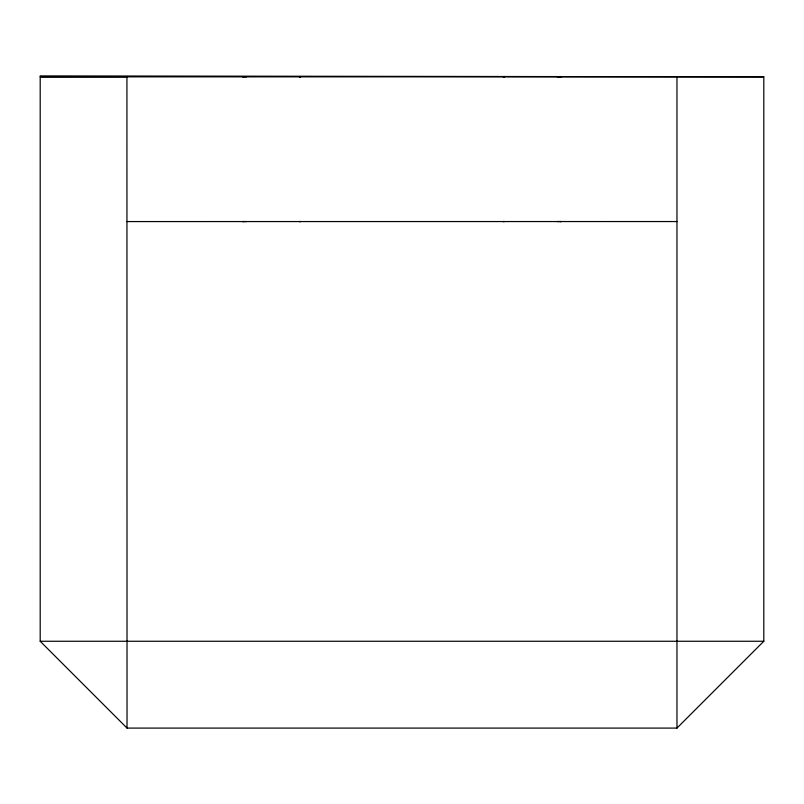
<?xml version="1.0" encoding="UTF-8"?>
<svg xmlns="http://www.w3.org/2000/svg" width="804" height="804" viewBox="0 0 804 804"><rect width="100%" height="100%" fill="white"/><g stroke="black" fill="none" stroke-linecap="round" stroke-linejoin="round"><path stroke-width="1.21" d="M676.968 728.092L763.8 641.26L763.8 76.852L40.2 75.908L40.2 641.26L127.032 728.092L676.968 728.092L676.968 76.852M243.692 76.832L242.707 76.842L246.587 76.832M560.187 76.842L561.172 76.842L557.303 76.832M243.692 221.552L242.707 221.562L246.587 221.552M560.187 221.562L561.172 221.562L557.303 221.552M763.8 76.852L40.2 76.852L126.921 76.812L127.032 728.092M40.2 641.26L763.8 641.26M676.938 221.542L126.952 221.572M300.596 76.842L299.611 76.842L300.596 76.842M504.279 76.832L503.284 76.842L504.279 76.842M300.596 221.562L299.611 221.562L300.596 221.562M504.279 221.552L503.284 221.562L504.279 221.562"/></g></svg>
